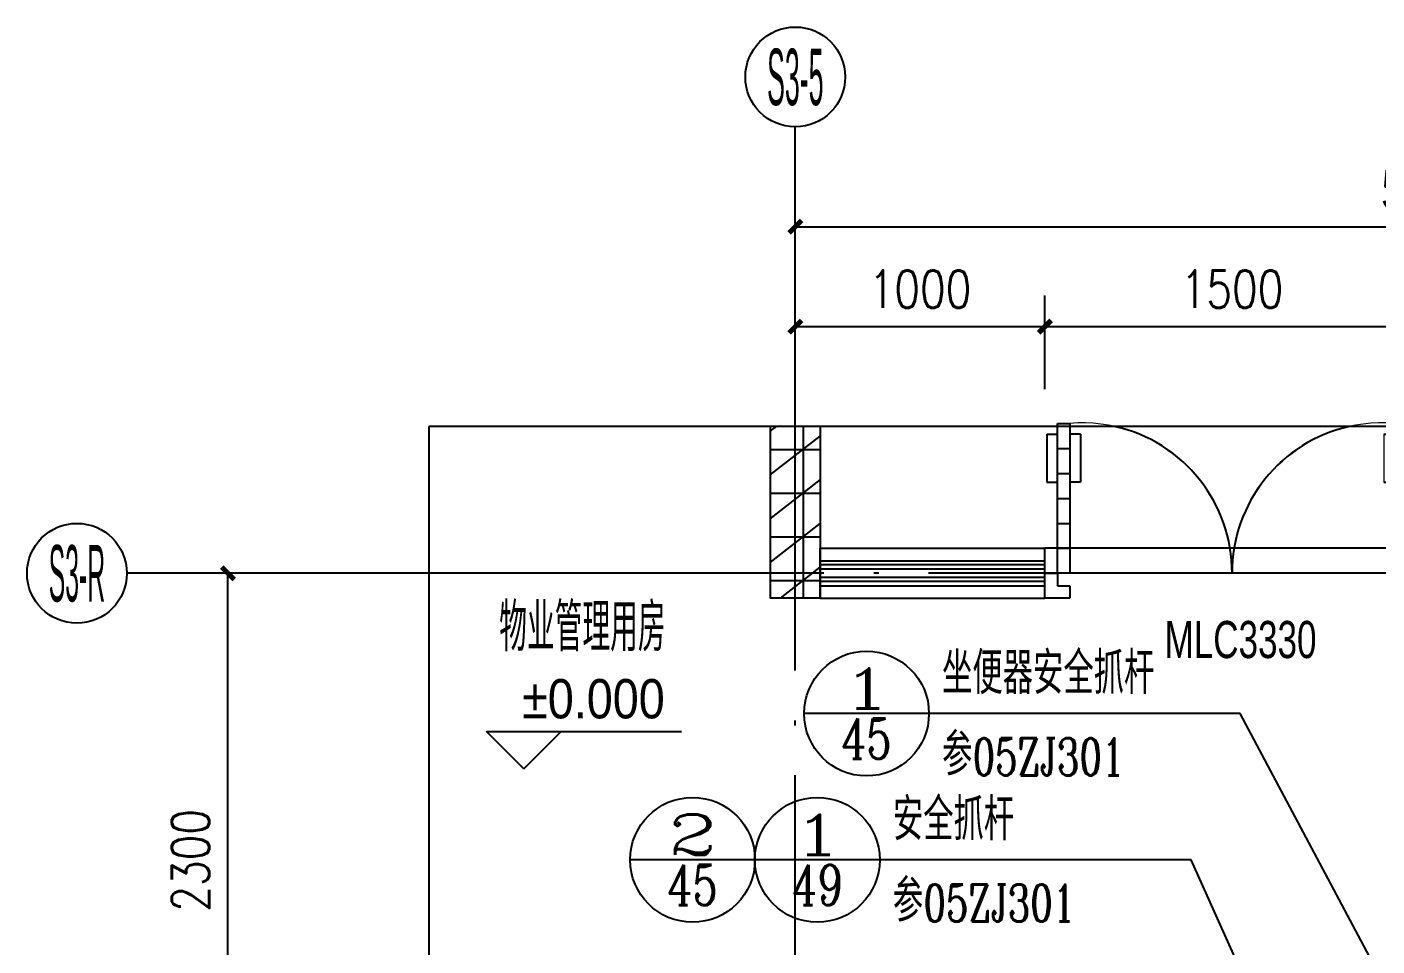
# Model space of a CAD drawing. Extents: x 718358 to 1668613, y -348838 to -159582.
# Drawn here: x 820364 to 825773, y -187313 to -183633 of the extents above; entities that cross this region are included whole.
import ezdxf
from ezdxf.enums import TextEntityAlignment as Align

# ---------------------------------------------------------------- set-up
doc = ezdxf.new("R2010")
doc.units = 0
doc.header["$LTSCALE"] = 1000
doc.linetypes.add('DOTE', pattern=[2.42, 2, -0.2, 0.02, -0.2])
for name, color, linetype in [('建-墙体', 2, 'Continuous'), ('建-尺寸', 73, 'Continuous'), ('建-影线', 8, 'Continuous'), ('建-房间名', 7, 'Continuous'), ('建-标高', 3, 'Continuous'), ('建-符号', 3, 'Continuous'), ('建-符号说明', 7, 'Continuous'), ('建-索引', 3, 'Continuous'), ('建-轴标', 3, 'Continuous'), ('建-轴网', 14, 'DOTE'), ('建-门窗', 4, 'Continuous'), ('建-门窗-编号', 7, 'Continuous')]:
    doc.layers.add(name, color=color, linetype=linetype)
doc.styles.add('_TCH_AXIS', font='gt宽度调整.shx', dxfattribs={"bigfont": 'gt国标汉字.shx'})
doc.styles.add('_TCH_DIM', font='gt单线西文.shx', dxfattribs={"width": 0.8, "bigfont": 'gt单线中文.shx'})
doc.styles.add('_TCH_LABEL', font='COMPLEX', dxfattribs={"bigfont": 'GBCBIG'})
doc.styles.add('_TCH_WINDOW', font='gt单线西文.shx', dxfattribs={"height": 3.5, "bigfont": 'gt单线中文.shx'})
doc.styles.add('DIM_FONT', font='SIMPLEX.shx', dxfattribs={"width": 0.8, "bigfont": 'GBCBIG.shx'})
doc.dimstyles.new('DIMN50', dxfattribs={"dimscale": 0.5, "dimtxt": 300, "dimasz": 100, "dimexe": 250, "dimexo": 300, "dimgap": 150, "dimtad": 1, "dimdec": 0, "dimzin": 0, "dimdsep": 46, "dimtxsty": 'DIM_FONT', "dimblk": 'ARCHTICK', "dimcen": 0.09, "dimdle": 1, "dimclrt": 7, "dimazin": 2, "dimtfac": 1, "dimtdec": 0, "dimtix": 1, "dimtmove": 2, "dimatfit": 3, "dimldrblk": 'ARCHTICK', "dimfxl": 1, "dimtolj": 1, "dimtzin": 0, "dimarcsym": 0})
pattern_1 = [(0, (0, 0), (0, 175), []), (37.875, (200, 0), (-84.807639, 109.038328), []), (90, (200, 0), (-225, 1e-14), [])]

# ---------------------------------------------------------------- blocks, each defined once
blk = doc.blocks.new('$DorLib2D$00000012')
for p, q in [((-0.4667, 0), (-0.4667, 0.4)), ((-0.4667, 0), (-0.4667, 0.4)), ((-0.4667, 0.4), (-0.4333, 0.4)), ((-0.4667, 0), (-0.4667, 0.4)), ((-0.4333, 0.4), (-0.4333, 0)), ((-0.4333, 0.4), (-0.4333, 0)), ((0.4333, 0.4), (0.4333, 0)), ((0.4667, 0.4), (0.4333, 0.4)), ((0.4667, 0), (0.4667, 0.4)), ((-0.4949, 0.3717), (-0.4667, 0.3717)), ((-0.4051, 0.3717), (-0.4333, 0.3717)), ((0.4051, 0.3717), (0.4333, 0.3717)), ((0.4949, 0.3717), (0.4667, 0.3717)), ((-0.4949, 0.2434), (-0.4667, 0.2434)), ((-0.4051, 0.2434), (-0.4333, 0.2434)), ((0.4051, 0.2434), (0.4333, 0.2434)), ((0.4949, 0.2434), (0.4667, 0.2434)), ((-0.5, 0), (-0.4667, 0)), ((-0.5, -0.0667), (-0.5, 0)), ((-0.5, -0.0667), (-0.5, 0)), ((-0.4667, 0), (-0.4667, -0.0333)), ((-0.4333, 0), (-0.4667, 0)), ((-0.4333, 0), (-0.4667, 0)), ((-0.4667, 0), (-0.4667, -0.0333)), ((-0.4333, 0), (-0.4667, 0)), ((0.4333, 0), (0.4667, 0)), ((0.4667, 0), (0.4667, -0.0333)), ((0.5, 0), (0.4667, 0)), ((0.5, -0.0667), (0.5, 0)), ((-0.4667, -0.0333), (-0.4333, -0.0333)), ((-0.4333, -0.0333), (-0.4333, -0.0667)), ((0.4667, -0.0333), (0.4333, -0.0333)), ((0.4333, -0.0333), (0.4333, -0.0667)), ((-0.4333, -0.0667), (-0.5, -0.0667)), ((0.4333, -0.0667), (0.5, -0.0667))]:
    blk.add_line(p, q)
at = {"lineweight": 13}
for p, q in [((-0.4949, 0.3717), (-0.4949, 0.2434)), ((-0.4051, 0.3717), (-0.4051, 0.2434)), ((0.4051, 0.3717), (0.4051, 0.2434)), ((0.4949, 0.3717), (0.4949, 0.2434)), ((-0.4667, 0.3333), (-0.4333, 0.3333)), ((0.4667, 0.3333), (0.4333, 0.3333)), ((-0.4667, 0.2667), (-0.4333, 0.2667)), ((0.4667, 0.2667), (0.4333, 0.2667)), ((-0.4667, 0.2), (-0.4333, 0.2)), ((0.4667, 0.2), (0.4333, 0.2)), ((-0.4667, 0.1333), (-0.4333, 0.1333)), ((0.4667, 0.1333), (0.4333, 0.1333)), ((-0.4667, 0.0667), (-0.4333, 0.0667)), ((0.4667, 0.0667), (0.4333, 0.0667))]:
    blk.add_line(p, q, dxfattribs=at)
for centre, start, end in [((-0.4, 0.0014), 359.8007, 94.7805), ((0.4, 0.0014), 85.2195, 180.1993)]:
    blk.add_arc(centre, 0.4, start, end, dxfattribs=at)
blk = doc.blocks.new('$TCHSYS$WIN2D')
for p, q in [((-0.5, 0.5), (0.5, 0.5)), ((-0.5, 0.5), (-0.5, -0.5)), ((0.5, 0.5), (0.5, -0.5)), ((0.5, 0.1667), (-0.5, 0.1667)), ((0.5, -0.1667), (-0.5, -0.1667)), ((-0.5, -0.5), (0.5, -0.5))]:
    blk.add_line(p, q)
blk = doc.blocks.new('FGFG')
at = {"layer": '建-门窗', "rotation": 179.9999997871822}
for name, p, xscale, yscale, zscale in [('$DorLib2D$00000012', (610919.3, 51850), -1500, -1500, -1500), ('$TCHSYS$WIN2D', (609719.3, 51850), -900, 100, -900), ('$TCHSYS$WIN2D', (612119.3, 51850), 900, 100, 900)]:
    blk.add_blockref(name, p, dxfattribs=dict(at, xscale=xscale, yscale=yscale, zscale=zscale))
at = {"layer": '建-门窗-编号', "style": '_TCH_WINDOW', "width": 0.705882}
blk.add_text('MLC3330', height=148.75, rotation=360, dxfattribs=at).set_placement((610648.9, 51510.2))
blk = doc.blocks.new('_ArchTick')
at = {"color": 0, "linetype": 'ByBlock', "const_width": 0.4}
blk.add_lwpolyline([(-0.5, -0.5), (0.5, 0.5)], dxfattribs=at)
blk = doc.blocks.new('*D727')
at = {"layer": 'Defpoints', "color": 0, "transparency": 16777216}
for p in [(828542.7, -184432.5), (823442.7, -185232.5), (828542.7, -185232.5)]:
    blk.add_point(p, dxfattribs=at)
at = {"layer": '建-尺寸', "color": 0, "lineweight": -2, "transparency": 16777216}
for p, q in [((823442.7, -185082.5), (823442.7, -184307.5)), ((828542.7, -185082.5), (828542.7, -184307.5)), ((823442.2, -184432.5), (828543.2, -184432.5))]:
    blk.add_line(p, q, dxfattribs=at)
at = {"layer": '建-尺寸', "color": 0, "lineweight": -2, "transparency": 16777216, "xscale": 50, "yscale": 50, "zscale": 50, "rotation": 180}
blk.add_blockref('_ArchTick', (823442.7, -184432.5), dxfattribs=at)
at = {"layer": '建-尺寸', "color": 0, "lineweight": -2, "transparency": 16777216, "xscale": 50, "yscale": 50, "zscale": 50}
blk.add_blockref('_ArchTick', (828542.7, -184432.5), dxfattribs=at)
at = {"layer": '建-尺寸', "color": 7, "transparency": 16777216, "insert": (825992.7, -184282.5), "char_height": 150, "attachment_point": 5, "style": 'DIM_FONT'}
blk.add_mtext('\\A1;5100', dxfattribs=at)
blk = doc.blocks.new('*D729')
at = {"layer": 'Defpoints', "color": 0, "transparency": 16777216}
for p in [(824442.7, -184832.5), (823442.7, -185232.5), (824442.7, -185232.5)]:
    blk.add_point(p, dxfattribs=at)
at = {"layer": '建-尺寸', "color": 0, "lineweight": -2, "transparency": 16777216}
for p, q in [((823442.7, -185082.5), (823442.7, -184707.5)), ((824442.7, -185082.5), (824442.7, -184707.5)), ((823442.2, -184832.5), (824443.2, -184832.5))]:
    blk.add_line(p, q, dxfattribs=at)
at = {"layer": '建-尺寸', "color": 0, "lineweight": -2, "transparency": 16777216, "xscale": 50, "yscale": 50, "zscale": 50, "rotation": 180}
blk.add_blockref('_ArchTick', (823442.7, -184832.5), dxfattribs=at)
at = {"layer": '建-尺寸', "color": 0, "lineweight": -2, "transparency": 16777216, "xscale": 50, "yscale": 50, "zscale": 50}
blk.add_blockref('_ArchTick', (824442.7, -184832.5), dxfattribs=at)
at = {"layer": '建-尺寸', "color": 7, "transparency": 16777216, "insert": (823942.7, -184682.5), "char_height": 150, "attachment_point": 5, "style": 'DIM_FONT'}
blk.add_mtext('\\A1;1000', dxfattribs=at)
blk = doc.blocks.new('*D730')
at = {"layer": 'Defpoints', "color": 0, "transparency": 16777216}
for p in [(825942.7, -184832.5), (824442.7, -185232.5), (825942.7, -185232.5)]:
    blk.add_point(p, dxfattribs=at)
at = {"layer": '建-尺寸', "color": 0, "lineweight": -2, "transparency": 16777216}
for p, q in [((824442.7, -185082.5), (824442.7, -184707.5)), ((825942.7, -185082.5), (825942.7, -184707.5)), ((824442.2, -184832.5), (825943.2, -184832.5))]:
    blk.add_line(p, q, dxfattribs=at)
at = {"layer": '建-尺寸', "color": 0, "lineweight": -2, "transparency": 16777216, "xscale": 50, "yscale": 50, "zscale": 50, "rotation": 180}
blk.add_blockref('_ArchTick', (824442.7, -184832.5), dxfattribs=at)
at = {"layer": '建-尺寸', "color": 0, "lineweight": -2, "transparency": 16777216, "xscale": 50, "yscale": 50, "zscale": 50}
blk.add_blockref('_ArchTick', (825942.7, -184832.5), dxfattribs=at)
at = {"layer": '建-尺寸', "color": 7, "transparency": 16777216, "insert": (825192.7, -184682.5), "char_height": 150, "attachment_point": 5, "style": 'DIM_FONT'}
blk.add_mtext('\\A1;1500', dxfattribs=at)
blk = doc.blocks.new('*D742')
at = {"layer": 'Defpoints', "color": 0, "transparency": 16777216}
for p in [(821169.6, -185820.5), (821369.4, -185820.5), (821369.4, -188120.5)]:
    blk.add_point(p, dxfattribs=at)
at = {"layer": '建-尺寸', "color": 0, "lineweight": -2, "transparency": 16777216}
for p, q in [((821219.4, -185820.5), (821044.6, -185820.5)), ((821169.6, -188121), (821169.6, -185820)), ((821219.4, -188120.5), (821044.6, -188120.5))]:
    blk.add_line(p, q, dxfattribs=at)
at = {"layer": '建-尺寸', "color": 0, "lineweight": -2, "transparency": 16777216, "xscale": 50, "yscale": 50, "zscale": 50}
for p, rotation in [((821169.6, -185820.5), 90), ((821169.6, -188120.5), 270)]:
    blk.add_blockref('_ArchTick', p, dxfattribs=dict(at, rotation=rotation))
at = {"layer": '建-尺寸', "color": 7, "transparency": 16777216, "insert": (821019.6, -186970.5), "char_height": 150, "attachment_point": 5, "rotation": 90, "style": 'DIM_FONT'}
blk.add_mtext('\\A1;2300', dxfattribs=at)

msp = doc.modelspace()

# ---------------------------------------------------------------- hatches: boundary and pattern name
at = {"layer": '建-影线'}
h = msp.add_hatch(dxfattribs=at)
h.set_pattern_fill('空心砖', color=256, scale=50, style=0)
h.set_pattern_definition(pattern_1)
h.paths.add_polyline_path([(823342.7, -185232.5), (823342.7, -185820.5), (823476.1, -185820.5), (823542.7, -185720.5), (823542.7, -185232.5)])
h = msp.add_hatch(dxfattribs=at)
h.set_pattern_fill('空心砖', color=256, scale=50, style=0)
h.set_pattern_definition(pattern_1)
h.paths.add_polyline_path([(823542.7, -185920.5), (823542.7, -185720.5), (823476.1, -185820.5)])
h = msp.add_hatch(dxfattribs=at)
h.set_pattern_fill('空心砖', color=256, scale=50, style=0)
h.set_pattern_definition(pattern_1)
h.paths.add_polyline_path([(823476.1, -185820.5), (823342.7, -185820.5), (823342.7, -185920.5), (823542.7, -185920.5)])

# ---------------------------------------------------------------- linework, layer by layer
at = {"layer": '建-墙体'}
for p, q in [((823342.7, -185232.5), (823342.7, -185820.5)), ((823542.7, -185232.5), (823542.7, -185720.5)), ((823542.7, -185720.5), (823542.7, -185920.5)), ((823342.7, -185820.5), (823342.7, -185920.5)), ((823542.7, -185920.5), (823342.7, -185920.5))]:
    msp.add_line(p, q, dxfattribs=at)
at = {"layer": '建-标高'}
for p, q in [((822354.9, -186604.3), (822204.9, -186454.3)), ((822204.9, -186454.3), (822987.4, -186454.3)), ((822354.9, -186604.3), (822504.9, -186454.3))]:
    msp.add_line(p, q, dxfattribs=at)
at = {"layer": '建-符号'}
for points in [[(830817.1, -185232.5), (826451.9, -185232.5), (826413.7, -185337.5), (826376.7, -185127.5), (826339.4, -185232.5), (821974.2, -185232.5)], [(821974.2, -185232.5), (821974.2, -189294.9), (822079.2, -189333.1), (821869.2, -189370.1), (821974.2, -189407.4), (821974.2, -193469.8)]]:
    msp.add_lwpolyline(points, dxfattribs=at)
at = {"layer": '建-索引'}
for p, q in [((823978.2, -186382.4), (823478.2, -186382.4)), ((825225.7, -186382.4), (823978.2, -186382.4)), ((826233.6, -188273.6), (825225.7, -186382.4)), ((823281.2, -186968.3), (822781.2, -186968.3)), ((823781.2, -186968.3), (823281.2, -186968.3)), ((825028.7, -186968.3), (823781.2, -186968.3)), ((826007.7, -189140.5), (825028.7, -186968.3))]:
    msp.add_line(p, q, dxfattribs=at)
for centre in [(823728.2, -186382.4), (823031.2, -186968.3), (823531.2, -186968.3)]:
    msp.add_circle(centre, 250, dxfattribs=at)
at = {"layer": '建-轴标'}
for p, q in [((823442.7, -185232.5), (823442.7, -184032.5)), ((821974.2, -185820.5), (820764.5, -185820.5))]:
    msp.add_line(p, q, dxfattribs=at)
for centre in [(823442.7, -183832.5), (820564.5, -185820.5)]:
    msp.add_circle(centre, 200, dxfattribs=at)
at = {"layer": '建-轴网'}
for p, q in [((823442.7, -193469.8), (823442.7, -185232.5)), ((830817.1, -185820.5), (821974.2, -185820.5))]:
    msp.add_line(p, q, dxfattribs=at)
at = {"layer": '建-门窗'}
for p, q in [((824492.7, -185820.5), (824492.7, -185232.5)), ((824492.7, -185820.5), (824492.7, -185232.5)), ((824492.7, -185820.5), (824492.7, -185232.5)), ((824542.7, -185232.5), (824542.7, -185820.5)), ((824542.7, -185232.5), (824542.7, -185820.5)), ((824450.4, -185263), (824450.4, -185455.4)), ((824450.4, -185263), (824492.7, -185263)), ((824585, -185263), (824542.7, -185263)), ((824585, -185263), (824585, -185455.4)), ((824492.7, -185320.5), (824542.7, -185320.5)), ((824450.4, -185455.4), (824492.7, -185455.4)), ((824492.7, -185420.5), (824542.7, -185420.5)), ((824585, -185455.4), (824542.7, -185455.4)), ((824492.7, -185520.5), (824542.7, -185520.5)), ((824492.7, -185620.5), (824542.7, -185620.5)), ((823542.7, -185720.5), (824442.7, -185720.5)), ((823542.7, -185920.5), (823542.7, -185720.5)), ((825942.7, -185720.5), (824442.7, -185720.5)), ((824442.7, -185920.5), (824442.7, -185720.5)), ((824492.7, -185720.5), (824542.7, -185720.5)), ((824442.7, -185787.1), (823542.7, -185787.1)), ((824442.7, -185820.5), (824492.7, -185820.5)), ((824442.7, -185920.5), (824442.7, -185820.5)), ((824442.7, -185920.5), (824442.7, -185820.5)), ((824492.7, -185820.5), (824492.7, -185870.5)), ((824542.7, -185820.5), (824492.7, -185820.5)), ((824542.7, -185820.5), (824492.7, -185820.5)), ((824492.7, -185820.5), (824492.7, -185870.5)), ((824542.7, -185820.5), (824492.7, -185820.5)), ((824442.7, -185853.8), (823542.7, -185853.8)), ((824492.7, -185870.5), (824542.7, -185870.5)), ((824542.7, -185870.5), (824542.7, -185920.5)), ((823542.7, -185920.5), (824442.7, -185920.5)), ((824542.7, -185920.5), (824442.7, -185920.5))]:
    msp.add_line(p, q, dxfattribs=at)
for centre, start, end in [((824592.7, -185818.4), 359.8007, 77.5456), ((825792.7, -185818.4), 102.4544, 180.1993)]:
    msp.add_arc(centre, 600, start, end, dxfattribs=at)

# ---------------------------------------------------------------- block references
at = {"layer": '建-标高'}
msp.add_blockref('FGFG', (214273.4, -237670.4), dxfattribs=at)

# ---------------------------------------------------------------- texts
at = {"layer": '建-房间名', "style": 'DIM_FONT', "width": 0.8}
msp.add_text('物业管理用房', height=192.91, dxfattribs=at).set_placement((822256.6, -186133.5))
at = {"layer": '建-符号说明', "style": '_TCH_DIM', "width": 0.888889}
msp.add_text('%%P0.000', height=157.5, dxfattribs=at).set_placement((822348.4, -186401.8))
at = {"layer": '建-索引', "style": '_TCH_LABEL'}
for s, height, p in [('坐便器安全抓杆', 168.79, (824030.7, -186304.6)), ('参', 168.8, (824030.7, -186630)), ('安全抓杆', 168.79, (823833.7, -186890.5)), ('参', 168.8, (823833.7, -187215.9))]:
    msp.add_text(s, height=height, dxfattribs=at).set_placement(p)
for s, width, p, p2 in [('1', 2.916667, (823627.5, -186362.3), (823828.8, -186362.3)), ('45', 0.75, (823627.5, -186563.5), (823828.8, -186563.5)), ('2', 1.875, (822930.6, -186948.2), (823131.8, -186948.2)), ('1', 2.916667, (823430.6, -186948.2), (823631.8, -186948.2)), ('45', 0.75, (822930.6, -187149.4), (823131.8, -187149.4)), ('49', 0.75, (823430.6, -187149.4), (823631.8, -187149.4))]:
    msp.add_text(s, height=161, dxfattribs=dict(at, width=width)).set_placement(p, p2, align=Align.FIT)
at = {"layer": '建-索引', "style": '_TCH_LABEL', "width": 0.705882}
for p in [(824153.5, -186630), (823956.6, -187215.9)]:
    msp.add_text('05ZJ301', height=148.75, dxfattribs=at).set_placement(p)
at = {"layer": '建-轴标', "style": '_TCH_AXIS', "width": 0.2625}
for s, p, p2 in [('S3-5', (823329.6, -183945.7), (823555.9, -183945.7)), ('S3-R', (820451.4, -185933.6), (820677.6, -185933.6))]:
    msp.add_text(s, height=226.27, dxfattribs=at).set_placement(p, p2, align=Align.FIT)

# ---------------------------------------------------------------- dimensions: what is measured, and where the dimension line sits
at = {"layer": '建-尺寸'}
for p1, p2, distance, picture, middle in [((823442.7, -185232.5), (828542.7, -185232.5), 800, '*D727', (825992.7, -184282.5)), ((823442.7, -185232.5), (824442.7, -185232.5), 400, '*D729', (823942.7, -184682.5)), ((824442.7, -185232.5), (825942.7, -185232.5), 400, '*D730', (825192.7, -184682.5)), ((821369.4, -188120.5), (821369.4, -185820.5), 199.8, '*D742', (821019.6, -186970.5))]:
    dim = msp.add_aligned_dim(p1=p1, p2=p2, distance=distance, dimstyle='DIMN50', dxfattribs=at)
    dim.commit()
    dim.dimension.update_dxf_attribs({"geometry": picture, "text_midpoint": middle})

doc.saveas('drawing.dxf')
